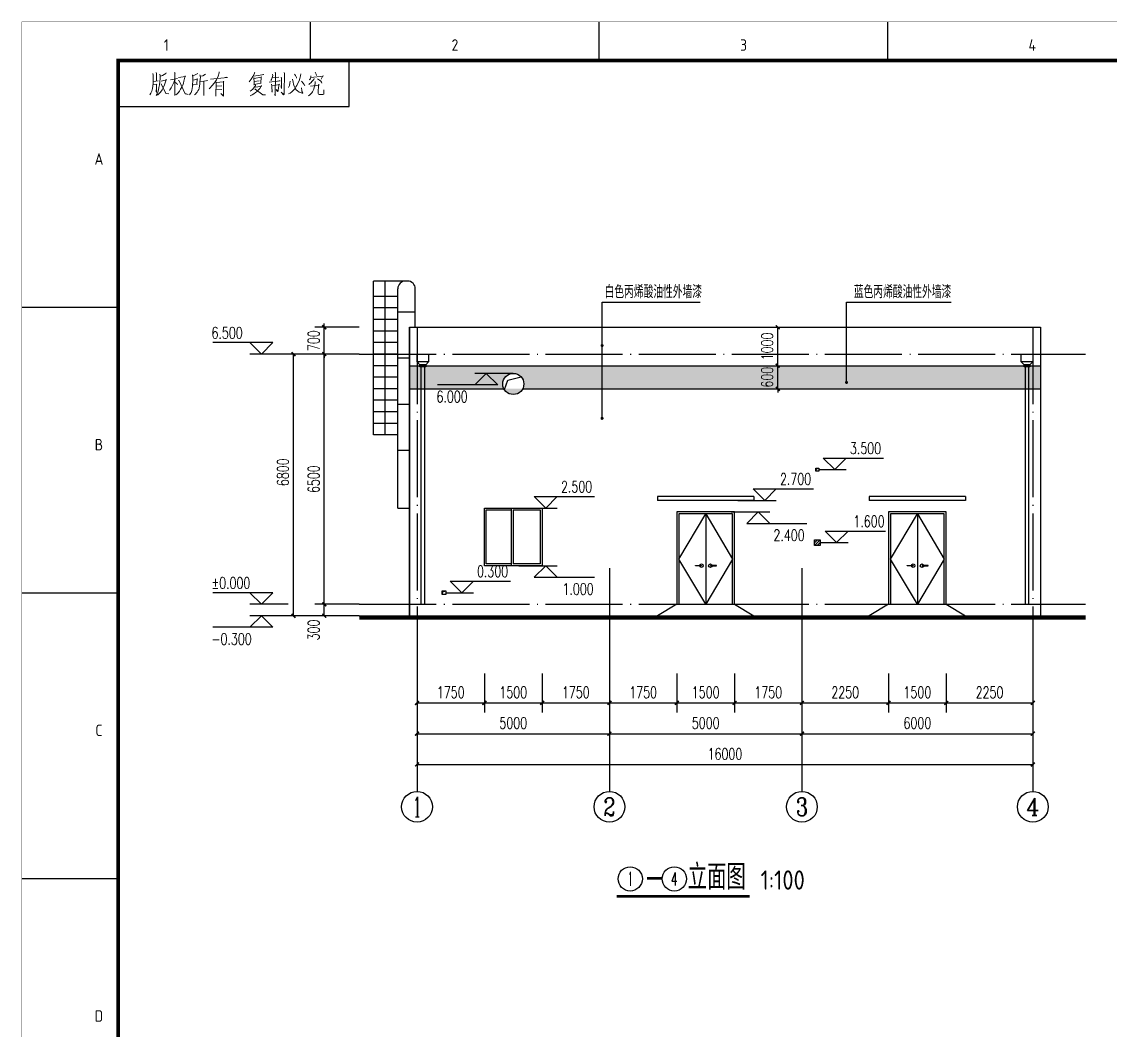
# Model space of a CAD drawing. Extents: x 36816 to 262577, y 14502 to 89811.
# Drawn here: x 157547 to 185829, y 54405 to 80617 of the extents above; entities that cross this region are included whole.
import ezdxf
from ezdxf.enums import TextEntityAlignment as Align

# ---------------------------------------------------------------- set-up
doc = ezdxf.new("R2010")
doc.units = 0
doc.header["$LTSCALE"] = 1000
doc.header["$MEASUREMENT"] = 0
doc.linetypes.add('DOTE', pattern=[2.42, 2, -0.2, 0.02, -0.2])
doc.layers.get('0').update_dxf_attribs({"color": 8})
doc.layers.get('Defpoints').update_dxf_attribs({"color": 8})
for name, color, linetype in [('3T_WOOD', 8, 'Continuous'), ('AXIS', 8, 'Continuous'), ('AXIS_TEXT', 8, 'Continuous'), ('DIM_ELEV', 8, 'Continuous'), ('DIM_LEAD', 8, 'Continuous'), ('DIM_SYMB', 8, 'Continuous'), ('DOTE', 8, 'DOTE'), ('PUB_DIM', 8, 'Continuous'), ('PUB_TEXT', 8, 'Continuous'), ('STAIR', 8, 'Continuous'), ('WALL', 8, 'Continuous'), ('WINDOW', 8, 'Continuous'), ('WINDOW_TEXT', 8, 'Continuous')]:
    doc.layers.add(name, color=color, linetype=linetype)
doc.styles.add('_HZTXT', font='standard.shx', dxfattribs={"width": 0.8, "bigfont": 'haiwenhz.shx'})
doc.styles.add('_TCH_AXIS', font='COMPLEX.shx', dxfattribs={"bigfont": 'gbcbig.shx'})
doc.styles.add('_TCH_DIM', font='simplex.shx', dxfattribs={"bigfont": 'gbcbig.shx'})
doc.styles.add('_TCH_DIM_T3', font='simplex.shx', dxfattribs={"width": 0.705882, "bigfont": 'gbcbig.shx'})
doc.styles.get("Standard").update_dxf_attribs({"font": 'gbenor.shx', "bigfont": 'gbcbig.shx'})
doc.styles.add('TK', font='GEDITXT.SHX', dxfattribs={"width": 0.85, "height": 3.5, "bigfont": 'DXT.SHX'})
doc.dimstyles.new('_TCH_ARCH&&100', dxfattribs={"dimtxt": 297.5, "dimasz": 100, "dimexe": 250, "dimexo": 300, "dimgap": 126.25, "dimtad": 1, "dimdec": 0, "dimzin": 0, "dimdsep": 46, "dimtxsty": '_TCH_DIM_T3', "dimblk": 'ARCHTICK', "dimcen": 0.09, "dimclrt": 7, "dimazin": 2, "dimtfac": 1, "dimtdec": 0, "dimtix": 1, "dimtmove": 2, "dimatfit": 3, "dimldrblk": 'ARCHTICK', "dimfxl": 0, "dimtolj": 1, "dimtzin": 0, "dimarcsym": 0})

# ---------------------------------------------------------------- blocks, each defined once
blk = doc.blocks.new('_RAINH')
for p, q in [((-150, 0), (-150, -200)), ((150, 0), (-150, 0)), ((150, -200), (150, 0)), ((-150, -200), (150, -200)), ((-150, -200), (-75, -280)), ((-75, -280), (75, -280)), ((-75, -280), (-75, -330)), ((75, -280), (150, -200)), ((75, -330), (75, -280)), ((-75, -330), (75, -330))]:
    blk.add_line(p, q)
blk = doc.blocks.new('GEDI_WK_A11')
at = {"color": 3}
for p, q in [((75, 584), (75, 594)), ((150, 584), (150, 594)), ((225, 584), (225, 594)), ((85, 572), (85, 584)), ((25, 572), (85, 572)), ((25, 519.75), (0, 519.75)), ((25, 445.5), (0, 445.5)), ((25, 371.25), (0, 371.25))]:
    blk.add_line(p, q, dxfattribs=at)
for points, const_width in [([(0, 0), (1050, 0), (1050, 594), (0, 594)], 0.1), ([(25, 10), (1040, 10), (1040, 584), (25, 584)], 1)]:
    blk.add_lwpolyline(points, close=True, dxfattribs=dict(at, const_width=const_width))
for s, p in [('1', (37.5, 588)), ('2', (112.5, 588)), ('3', (187.5, 588)), ('4', (262.5, 588))]:
    blk.add_text(s, height=3, dxfattribs=at).set_placement(p, align=Align.MIDDLE)
for s, p in [('A', (20, 556.88)), ('B', (20, 482.62)), ('C', (20, 408.38)), ('D', (20, 334.12))]:
    blk.add_text(s, height=3, dxfattribs=at).set_placement(p, align=Align.CENTER)
blk = doc.blocks.new('GEDI_Copyright_2012')
at = {"color": 7, "lineweight": 0}
for points in [[(8.99, -3.43), (9.11, -3.83), (9.11, -5.03), (9.11, -5.93), (9.03, -6.73), (8.9, -7.33), (8.73, -8.03), (8.48, -8.53), (8.22, -8.93)], [(9.16, -5.48), (10.39, -5.28)], [(10.81, -3.53), (10.9, -4.03), (10.9, -4.68), (10.81, -5.53), (10.73, -6.33), (10.6, -7.03), (10.47, -7.68), (10.3, -8.23), (10.09, -8.72), (9.84, -9.08)], [(9.88, -3.13), (9.96, -3.43), (9.96, -5.33)], [(11.2, -5.43), (12.56, -5.08), (12.47, -4.93), (12.26, -5.58), (12, -6.38), (11.75, -6.98), (11.45, -7.63), (11.03, -8.23), (10.6, -8.68), (10.26, -9.03)], [(12.43, -3.23), (12.34, -3.38), (11.53, -3.88), (10.98, -4.13)], [(14.72, -4.88), (14.42, -5.73), (14.08, -6.43), (13.74, -7.13), (13.45, -7.63), (13.36, -7.78)], [(13.62, -5.08), (15.4, -4.68)], [(14.64, -3.13), (14.81, -3.38), (14.76, -3.33), (14.72, -9.13), (14.68, -8.72), (14.72, -8.13)], [(14.72, -5.63), (15.27, -6.03), (15.4, -6.33)], [(15.7, -4.48), (17.52, -4.18), (17.44, -4.03), (17.27, -4.68), (17.1, -5.43), (16.93, -5.93), (16.76, -6.43), (16.55, -6.93), (16.21, -7.48), (15.91, -7.98), (15.61, -8.43), (15.32, -8.72), (15.02, -8.98)], [(15.61, -5.23), (15.87, -5.28), (17.44, -8.72), (18.2, -8.83), (17.44, -8.63), (17.14, -8.08)], [(20.67, -3.38), (20.5, -3.48), (19.35, -4.13), (19.27, -3.73), (19.4, -4.13), (19.4, -5.43), (19.35, -6.23), (19.31, -6.78), (19.22, -7.33), (19.1, -7.83), (18.93, -8.33), (18.72, -8.68), (18.54, -8.98)], [(19.48, -6.38), (19.56, -6.33), (20.54, -6.18), (20.41, -6.23), (20.54, -4.68), (20.63, -4.88), (19.44, -5.13)], [(22.67, -3.58), (21.99, -3.98), (21.35, -4.13), (21.26, -3.73), (21.35, -4.33), (21.31, -4.93), (21.26, -5.58), (21.22, -6.13), (21.13, -6.63), (21.05, -7.18), (20.92, -7.58), (20.71, -7.88), (20.5, -8.23), (20.28, -8.53), (20.07, -8.78), (19.86, -8.98)], [(21.31, -5.53), (23.22, -5.23), (23.09, -5.18), (22.88, -5.28)], [(22.28, -5.43), (22.28, -9.13), (22.24, -8.88), (22.28, -8.48)], [(26.28, -2.98), (26.28, -3.23), (26.02, -4.08), (25.76, -4.68), (25.51, -5.08), (25.04, -5.83), (24.36, -6.63), (23.9, -7.13), (23.6, -7.38)], [(23.98, -4.83), (28.4, -4.43), (28.14, -4.33)], [(25.34, -5.53), (25.43, -5.73), (25.38, -9.03), (25.38, -9.33), (25.34, -9.03), (25.38, -8.68)], [(25.43, -5.73), (27.38, -5.53), (27.38, -5.43), (27.47, -5.53), (27.38, -5.58), (27.38, -9.08), (27.34, -9.28), (26.66, -8.63), (27.34, -9.18)], [(28.14, -4.33), (27.8, -4.48)], [(35.45, -3.03), (35.49, -3.23), (34.98, -4.18), (34.52, -4.83), (34.26, -5.23), (34.05, -5.53)], [(35.11, -4.08), (36.34, -3.93), (37.87, -3.68), (37.75, -3.63), (37.49, -3.73)], [(35.24, -4.43), (35.28, -4.73), (35.32, -5.58), (35.32, -6.38), (35.28, -6.23), (37.19, -5.93), (37.07, -5.93), (37.15, -4.23), (37.28, -4.38), (35.28, -4.68)], [(36.64, -5.28), (35.36, -5.48)], [(39.27, -5.63), (42.08, -5.33), (42.03, -5.33), (41.87, -5.28), (41.65, -5.38)], [(40.12, -3.58), (40.16, -3.88), (39.83, -4.93), (39.66, -5.23)], [(40.12, -4.48), (41.74, -4.33)], [(40.8, -3.03), (40.84, -3.28), (40.8, -9.23), (40.72, -8.88), (40.8, -8.53)], [(42.33, -4.33), (42.42, -4.58), (42.42, -7.33), (42.33, -6.83), (42.37, -6.53)], [(43.1, -3.13), (43.18, -3.43), (43.14, -8.23), (43.14, -8.53), (43.1, -8.78), (43.05, -8.88), (42.97, -8.98), (42.37, -8.23), (43.05, -8.88)], [(47.43, -3.48), (47.39, -4.03), (47.17, -4.73), (47, -5.28), (46.71, -5.88), (46.45, -6.48), (46.2, -6.88), (45.86, -7.38), (45.47, -7.78), (45.09, -8.13), (44.67, -8.48), (44.24, -8.72)], [(44.67, -5.43), (44.63, -5.93), (44.5, -6.48), (44.37, -6.83), (44.24, -7.03)], [(45.26, -4.88), (45.43, -5.63), (45.56, -6.18), (45.77, -6.68), (45.99, -7.23), (46.24, -7.63), (46.58, -7.93), (47.05, -8.28), (47.51, -8.43), (47.81, -8.48), (47.94, -8.48), (47.73, -7.78), (47.64, -7.13), (47.81, -8.48)], [(45.82, -3.53), (46.07, -3.93), (46.24, -4.28), (46.32, -4.48), (46.32, -4.63)], [(47.64, -5.43), (48.07, -5.93), (48.36, -6.28), (48.49, -6.58)], [(51.21, -5.48), (51.21, -5.83), (51.08, -6.58), (50.95, -7.03), (50.83, -7.43), (50.7, -7.78), (50.53, -8.13), (50.32, -8.43), (50.06, -8.68), (49.77, -8.93), (49.43, -9.18)], [(50.91, -4.68), (50.83, -4.98), (50.44, -5.43), (50.06, -5.83), (49.81, -6.03), (49.55, -6.23)], [(50.06, -3.98), (50.02, -4.33), (49.94, -4.58), (49.85, -4.83), (49.77, -4.98), (49.68, -5.03), (50.02, -4.43), (53.29, -4.13), (53.16, -4.03), (52.78, -4.83)], [(51.21, -3.03), (51.47, -3.58), (51.55, -3.93)], [(51.76, -4.78), (52.27, -5.13), (52.65, -5.43), (52.83, -5.68), (52.91, -5.88)], [(9.11, -6.38), (10.01, -6.28), (9.92, -6.13), (9.92, -8.38), (9.88, -8.08), (9.88, -7.68)], [(11.15, -6.08), (12.34, -8.63), (13.15, -8.68), (12.38, -8.58), (12.17, -8.28)], [(26.96, -6.58), (25.47, -6.73)], [(25.47, -7.68), (26.96, -7.53)], [(35.71, -6.38), (35.71, -6.53), (34.98, -7.43), (34.56, -7.78), (34.26, -8.03)], [(35.62, -6.88), (35.75, -6.98), (37.28, -6.68), (37.23, -6.53), (36.77, -7.33), (36.47, -7.68), (36.17, -7.98), (35.71, -8.38), (35.28, -8.72), (34.81, -8.98), (34.26, -9.23)], [(35.54, -7.38), (35.62, -7.43), (37.57, -8.98), (38.3, -8.93), (37.57, -8.93), (37.32, -8.78)], [(39.87, -6.13), (39.95, -6.68), (39.95, -6.78), (40, -8.28), (39.95, -7.98), (40, -7.73)], [(40, -6.58), (41.95, -6.28), (41.82, -6.13), (41.74, -6.53), (41.69, -7.18), (41.61, -7.63), (41.57, -7.93), (41.44, -8.08), (41.06, -7.58), (41.48, -8.03)], [(49.98, -6.68), (52.19, -6.43), (52.06, -6.28), (52.02, -6.58), (51.93, -8.18), (51.97, -8.63), (52.06, -8.78), (52.19, -8.88), (52.4, -8.88), (52.61, -8.88), (53.21, -8.88), (53.42, -8.78), (53.46, -8.72), (53.42, -7.68), (53.42, -8.78)]]:
    blk.add_lwpolyline(points, dxfattribs=at)
blk = doc.blocks.new('A$C7DF8697A')
for name, p in [('GEDI_WK_A11', (0, 0)), ('GEDI_Copyright_2012', (25, 584))]:
    blk.add_blockref(name, p)
at = {"style": 'TK', "width": 0.85}
for tag, height, p in [('PROJECTNAME', 4.75, (985, 44)), ('PHASE', 4, (1027, 44)), ('DRAWINGNAME', 4.75, (995, 31))]:
    blk.add_attdef(tag, text='', height=height, dxfattribs=at).set_placement(p, align=Align.MIDDLE_CENTER)
for tag, p, height in [('APPROVE', (872, 32.75), 3.5), ('DESIGN', (917, 32.75), 3.5), ('REVIEW1', (872, 25.75), 3.5), ('DRAW', (917, 25.75), 3.5), ('REVIEW2', (872, 18.75), 3.5), ('PROPORTION', (917, 18.75), 3.5), ('DRAWINGNUMBER', (967, 18.5), 4), ('CHECK', (872, 11.75), 3.5), ('DATE', (917, 11.75), 3.5), ('VERSION', (1033, 11.75), 3.5)]:
    blk.add_attdef(tag, p, '', height=height, dxfattribs=at)
blk = doc.blocks.new('_ArchTick')
at = {"color": 0, "linetype": 'ByBlock', "const_width": 0.4}
blk.add_lwpolyline([(-0.5, -0.5), (0.5, 0.5)], dxfattribs=at)
blk = doc.blocks.new('*D50')
at = {"layer": 'Defpoints', "color": 0, "transparency": 16777216}
for p in [(176529, 72678), (177190, 72678), (176529, 71678)]:
    blk.add_point(p, dxfattribs=at)
at = {"layer": 'PUB_DIM', "color": 0, "lineweight": -2, "transparency": 16777216}
for p, q in [((176829, 72678), (177440, 72678)), ((177190, 71678), (177190, 72678)), ((176829, 71678), (177440, 71678))]:
    blk.add_line(p, q, dxfattribs=at)
at = {"layer": 'PUB_DIM', "color": 0, "lineweight": -2, "transparency": 16777216, "xscale": 100, "yscale": 100, "zscale": 100}
for p, rotation in [((177190, 72678), 90), ((177190, 71678), 270)]:
    blk.add_blockref('_ArchTick', p, dxfattribs=dict(at, rotation=rotation))
at = {"layer": 'PUB_DIM', "color": 7, "transparency": 16777216, "insert": (176915, 72178), "char_height": 297.5, "attachment_point": 5, "rotation": 90, "style": '_TCH_DIM_T3'}
blk.add_mtext('\\A1;1000', dxfattribs=at)
blk = doc.blocks.new('*D51')
at = {"layer": 'Defpoints', "color": 0, "transparency": 16777216}
for p in [(176529, 71678), (177190, 71678), (176529, 71078)]:
    blk.add_point(p, dxfattribs=at)
at = {"layer": 'PUB_DIM', "color": 0, "lineweight": -2, "transparency": 16777216}
for p, q in [((176829, 71678), (177440, 71678)), ((177190, 71678), (177190, 71778)), ((177190, 71078), (177190, 71678)), ((176829, 71078), (177440, 71078)), ((177190, 71078), (177190, 70978))]:
    blk.add_line(p, q, dxfattribs=at)
at = {"layer": 'PUB_DIM', "color": 0, "lineweight": -2, "transparency": 16777216, "xscale": 100, "yscale": 100, "zscale": 100}
for p, rotation in [((177190, 71678), 270), ((177190, 71078), 90)]:
    blk.add_blockref('_ArchTick', p, dxfattribs=dict(at, rotation=rotation))
at = {"layer": 'PUB_DIM', "color": 7, "transparency": 16777216, "insert": (176915, 71378), "char_height": 297.5, "attachment_point": 5, "rotation": 90, "style": '_TCH_DIM_T3'}
blk.add_mtext('\\A1;600', dxfattribs=at)
blk = doc.blocks.new('*D94')
at = {"layer": 'Defpoints', "color": 0, "transparency": 16777216}
for p in [(167818, 63973), (169568, 63973), (169568, 62913)]:
    blk.add_point(p, dxfattribs=at)
at = {"layer": 'PUB_DIM', "color": 0, "lineweight": -2, "transparency": 16777216}
for p, q in [((167818, 63673), (167818, 62663)), ((169568, 63673), (169568, 62663)), ((167818, 62913), (169568, 62913))]:
    blk.add_line(p, q, dxfattribs=at)
at = {"layer": 'PUB_DIM', "color": 0, "lineweight": -2, "transparency": 16777216, "xscale": 100, "yscale": 100, "zscale": 100, "rotation": 180}
blk.add_blockref('_ArchTick', (167818, 62913), dxfattribs=at)
at = {"layer": 'PUB_DIM', "color": 0, "lineweight": -2, "transparency": 16777216, "xscale": 100, "yscale": 100, "zscale": 100}
blk.add_blockref('_ArchTick', (169568, 62913), dxfattribs=at)
at = {"layer": 'PUB_DIM', "color": 7, "transparency": 16777216, "insert": (168693, 63188), "char_height": 297.5, "attachment_point": 5, "style": '_TCH_DIM_T3'}
blk.add_mtext('\\A1;1750', dxfattribs=at)
blk = doc.blocks.new('*D95')
at = {"layer": 'Defpoints', "color": 0, "transparency": 16777216}
for p in [(169568, 63973), (171068, 63973), (171068, 62913)]:
    blk.add_point(p, dxfattribs=at)
at = {"layer": 'PUB_DIM', "color": 0, "lineweight": -2, "transparency": 16777216}
for p, q in [((169568, 63673), (169568, 62663)), ((171068, 63673), (171068, 62663)), ((169568, 62913), (171068, 62913))]:
    blk.add_line(p, q, dxfattribs=at)
at = {"layer": 'PUB_DIM', "color": 0, "lineweight": -2, "transparency": 16777216, "xscale": 100, "yscale": 100, "zscale": 100, "rotation": 180}
blk.add_blockref('_ArchTick', (169568, 62913), dxfattribs=at)
at = {"layer": 'PUB_DIM', "color": 0, "lineweight": -2, "transparency": 16777216, "xscale": 100, "yscale": 100, "zscale": 100}
blk.add_blockref('_ArchTick', (171068, 62913), dxfattribs=at)
at = {"layer": 'PUB_DIM', "color": 7, "transparency": 16777216, "insert": (170318, 63188), "char_height": 297.5, "attachment_point": 5, "style": '_TCH_DIM_T3'}
blk.add_mtext('\\A1;1500', dxfattribs=at)
blk = doc.blocks.new('*D96')
at = {"layer": 'Defpoints', "color": 0, "transparency": 16777216}
for p in [(171068, 63973), (172818, 63973), (172818, 62913)]:
    blk.add_point(p, dxfattribs=at)
at = {"layer": 'PUB_DIM', "color": 0, "lineweight": -2, "transparency": 16777216}
for p, q in [((171068, 63673), (171068, 62663)), ((172818, 63673), (172818, 62663)), ((171068, 62913), (172818, 62913))]:
    blk.add_line(p, q, dxfattribs=at)
at = {"layer": 'PUB_DIM', "color": 0, "lineweight": -2, "transparency": 16777216, "xscale": 100, "yscale": 100, "zscale": 100, "rotation": 180}
blk.add_blockref('_ArchTick', (171068, 62913), dxfattribs=at)
at = {"layer": 'PUB_DIM', "color": 0, "lineweight": -2, "transparency": 16777216, "xscale": 100, "yscale": 100, "zscale": 100}
blk.add_blockref('_ArchTick', (172818, 62913), dxfattribs=at)
at = {"layer": 'PUB_DIM', "color": 7, "transparency": 16777216, "insert": (171943, 63188), "char_height": 297.5, "attachment_point": 5, "style": '_TCH_DIM_T3'}
blk.add_mtext('\\A1;1750', dxfattribs=at)
blk = doc.blocks.new('*D97')
at = {"layer": 'Defpoints', "color": 0, "transparency": 16777216}
for p in [(172818, 63973), (174568, 63973), (174568, 62913)]:
    blk.add_point(p, dxfattribs=at)
at = {"layer": 'PUB_DIM', "color": 0, "lineweight": -2, "transparency": 16777216}
for p, q in [((172818, 63673), (172818, 62663)), ((174568, 63673), (174568, 62663)), ((172818, 62913), (174568, 62913))]:
    blk.add_line(p, q, dxfattribs=at)
at = {"layer": 'PUB_DIM', "color": 0, "lineweight": -2, "transparency": 16777216, "xscale": 100, "yscale": 100, "zscale": 100, "rotation": 180}
blk.add_blockref('_ArchTick', (172818, 62913), dxfattribs=at)
at = {"layer": 'PUB_DIM', "color": 0, "lineweight": -2, "transparency": 16777216, "xscale": 100, "yscale": 100, "zscale": 100}
blk.add_blockref('_ArchTick', (174568, 62913), dxfattribs=at)
at = {"layer": 'PUB_DIM', "color": 7, "transparency": 16777216, "insert": (173693, 63188), "char_height": 297.5, "attachment_point": 5, "style": '_TCH_DIM_T3'}
blk.add_mtext('\\A1;1750', dxfattribs=at)
blk = doc.blocks.new('*D98')
at = {"layer": 'Defpoints', "color": 0, "transparency": 16777216}
for p in [(174568, 63973), (176068, 63973), (176068, 62913)]:
    blk.add_point(p, dxfattribs=at)
at = {"layer": 'PUB_DIM', "color": 0, "lineweight": -2, "transparency": 16777216}
for p, q in [((174568, 63673), (174568, 62663)), ((176068, 63673), (176068, 62663)), ((174568, 62913), (176068, 62913))]:
    blk.add_line(p, q, dxfattribs=at)
at = {"layer": 'PUB_DIM', "color": 0, "lineweight": -2, "transparency": 16777216, "xscale": 100, "yscale": 100, "zscale": 100, "rotation": 180}
blk.add_blockref('_ArchTick', (174568, 62913), dxfattribs=at)
at = {"layer": 'PUB_DIM', "color": 0, "lineweight": -2, "transparency": 16777216, "xscale": 100, "yscale": 100, "zscale": 100}
blk.add_blockref('_ArchTick', (176068, 62913), dxfattribs=at)
at = {"layer": 'PUB_DIM', "color": 7, "transparency": 16777216, "insert": (175318, 63188), "char_height": 297.5, "attachment_point": 5, "style": '_TCH_DIM_T3'}
blk.add_mtext('\\A1;1500', dxfattribs=at)
blk = doc.blocks.new('*D99')
at = {"layer": 'Defpoints', "color": 0, "transparency": 16777216}
for p in [(176068, 63973), (177818, 63973), (177818, 62913)]:
    blk.add_point(p, dxfattribs=at)
at = {"layer": 'PUB_DIM', "color": 0, "lineweight": -2, "transparency": 16777216}
for p, q in [((176068, 63673), (176068, 62663)), ((177818, 63673), (177818, 62663)), ((176068, 62913), (177818, 62913))]:
    blk.add_line(p, q, dxfattribs=at)
at = {"layer": 'PUB_DIM', "color": 0, "lineweight": -2, "transparency": 16777216, "xscale": 100, "yscale": 100, "zscale": 100, "rotation": 180}
blk.add_blockref('_ArchTick', (176068, 62913), dxfattribs=at)
at = {"layer": 'PUB_DIM', "color": 0, "lineweight": -2, "transparency": 16777216, "xscale": 100, "yscale": 100, "zscale": 100}
blk.add_blockref('_ArchTick', (177818, 62913), dxfattribs=at)
at = {"layer": 'PUB_DIM', "color": 7, "transparency": 16777216, "insert": (176943, 63188), "char_height": 297.5, "attachment_point": 5, "style": '_TCH_DIM_T3'}
blk.add_mtext('\\A1;1750', dxfattribs=at)
blk = doc.blocks.new('*D100')
at = {"layer": 'Defpoints', "color": 0, "transparency": 16777216}
for p in [(177818, 63973), (180068, 63973), (180068, 62913)]:
    blk.add_point(p, dxfattribs=at)
at = {"layer": 'PUB_DIM', "color": 0, "lineweight": -2, "transparency": 16777216}
for p, q in [((177818, 63673), (177818, 62663)), ((180068, 63673), (180068, 62663)), ((177818, 62913), (180068, 62913))]:
    blk.add_line(p, q, dxfattribs=at)
at = {"layer": 'PUB_DIM', "color": 0, "lineweight": -2, "transparency": 16777216, "xscale": 100, "yscale": 100, "zscale": 100, "rotation": 180}
blk.add_blockref('_ArchTick', (177818, 62913), dxfattribs=at)
at = {"layer": 'PUB_DIM', "color": 0, "lineweight": -2, "transparency": 16777216, "xscale": 100, "yscale": 100, "zscale": 100}
blk.add_blockref('_ArchTick', (180068, 62913), dxfattribs=at)
at = {"layer": 'PUB_DIM', "color": 7, "transparency": 16777216, "insert": (178943, 63188), "char_height": 297.5, "attachment_point": 5, "style": '_TCH_DIM_T3'}
blk.add_mtext('\\A1;2250', dxfattribs=at)
blk = doc.blocks.new('*D101')
at = {"layer": 'Defpoints', "color": 0, "transparency": 16777216}
for p in [(180068, 63973), (181568, 63973), (181568, 62913)]:
    blk.add_point(p, dxfattribs=at)
at = {"layer": 'PUB_DIM', "color": 0, "lineweight": -2, "transparency": 16777216}
for p, q in [((180068, 63673), (180068, 62663)), ((181568, 63673), (181568, 62663)), ((180068, 62913), (181568, 62913))]:
    blk.add_line(p, q, dxfattribs=at)
at = {"layer": 'PUB_DIM', "color": 0, "lineweight": -2, "transparency": 16777216, "xscale": 100, "yscale": 100, "zscale": 100, "rotation": 180}
blk.add_blockref('_ArchTick', (180068, 62913), dxfattribs=at)
at = {"layer": 'PUB_DIM', "color": 0, "lineweight": -2, "transparency": 16777216, "xscale": 100, "yscale": 100, "zscale": 100}
blk.add_blockref('_ArchTick', (181568, 62913), dxfattribs=at)
at = {"layer": 'PUB_DIM', "color": 7, "transparency": 16777216, "insert": (180818, 63188), "char_height": 297.5, "attachment_point": 5, "style": '_TCH_DIM_T3'}
blk.add_mtext('\\A1;1500', dxfattribs=at)
blk = doc.blocks.new('*D102')
at = {"layer": 'Defpoints', "color": 0, "transparency": 16777216}
for p in [(181568, 63973), (183818, 63973), (183818, 62913)]:
    blk.add_point(p, dxfattribs=at)
at = {"layer": 'PUB_DIM', "color": 0, "lineweight": -2, "transparency": 16777216}
for p, q in [((181568, 63673), (181568, 62663)), ((183818, 63673), (183818, 62663)), ((181568, 62913), (183818, 62913))]:
    blk.add_line(p, q, dxfattribs=at)
at = {"layer": 'PUB_DIM', "color": 0, "lineweight": -2, "transparency": 16777216, "xscale": 100, "yscale": 100, "zscale": 100, "rotation": 180}
blk.add_blockref('_ArchTick', (181568, 62913), dxfattribs=at)
at = {"layer": 'PUB_DIM', "color": 0, "lineweight": -2, "transparency": 16777216, "xscale": 100, "yscale": 100, "zscale": 100}
blk.add_blockref('_ArchTick', (183818, 62913), dxfattribs=at)
at = {"layer": 'PUB_DIM', "color": 7, "transparency": 16777216, "insert": (182693, 63188), "char_height": 297.5, "attachment_point": 5, "style": '_TCH_DIM_T3'}
blk.add_mtext('\\A1;2250', dxfattribs=at)
blk = doc.blocks.new('*D103')
at = {"layer": 'AXIS', "color": 0, "lineweight": -2, "transparency": 16777216}
for p, q in [((167818, 64313), (167818, 61863)), ((172818, 64313), (172818, 61863)), ((167818, 62113), (172818, 62113))]:
    blk.add_line(p, q, dxfattribs=at)
at = {"layer": 'Defpoints', "color": 0, "transparency": 16777216}
for p in [(167818, 64613), (172818, 64613), (172818, 62113)]:
    blk.add_point(p, dxfattribs=at)
at = {"layer": 'AXIS', "color": 0, "lineweight": -2, "transparency": 16777216, "xscale": 100, "yscale": 100, "zscale": 100, "rotation": 180}
blk.add_blockref('_ArchTick', (167818, 62113), dxfattribs=at)
at = {"layer": 'AXIS', "color": 0, "lineweight": -2, "transparency": 16777216, "xscale": 100, "yscale": 100, "zscale": 100}
blk.add_blockref('_ArchTick', (172818, 62113), dxfattribs=at)
at = {"layer": 'AXIS', "color": 7, "transparency": 16777216, "insert": (170318, 62388), "char_height": 297.5, "attachment_point": 5, "style": '_TCH_DIM_T3'}
blk.add_mtext('\\A1;5000', dxfattribs=at)
blk = doc.blocks.new('*D104')
at = {"layer": 'AXIS', "color": 0, "lineweight": -2, "transparency": 16777216}
for p, q in [((172818, 64313), (172818, 61863)), ((177818, 64313), (177818, 61863)), ((172818, 62113), (177818, 62113))]:
    blk.add_line(p, q, dxfattribs=at)
at = {"layer": 'Defpoints', "color": 0, "transparency": 16777216}
for p in [(172818, 64613), (177818, 64613), (177818, 62113)]:
    blk.add_point(p, dxfattribs=at)
at = {"layer": 'AXIS', "color": 0, "lineweight": -2, "transparency": 16777216, "xscale": 100, "yscale": 100, "zscale": 100, "rotation": 180}
blk.add_blockref('_ArchTick', (172818, 62113), dxfattribs=at)
at = {"layer": 'AXIS', "color": 0, "lineweight": -2, "transparency": 16777216, "xscale": 100, "yscale": 100, "zscale": 100}
blk.add_blockref('_ArchTick', (177818, 62113), dxfattribs=at)
at = {"layer": 'AXIS', "color": 7, "transparency": 16777216, "insert": (175318, 62388), "char_height": 297.5, "attachment_point": 5, "style": '_TCH_DIM_T3'}
blk.add_mtext('\\A1;5000', dxfattribs=at)
blk = doc.blocks.new('*D105')
at = {"layer": 'AXIS', "color": 0, "lineweight": -2, "transparency": 16777216}
for p, q in [((177818, 64313), (177818, 61863)), ((183818, 64313), (183818, 61863)), ((177818, 62113), (183818, 62113))]:
    blk.add_line(p, q, dxfattribs=at)
at = {"layer": 'Defpoints', "color": 0, "transparency": 16777216}
for p in [(177818, 64613), (183818, 64613), (183818, 62113)]:
    blk.add_point(p, dxfattribs=at)
at = {"layer": 'AXIS', "color": 0, "lineweight": -2, "transparency": 16777216, "xscale": 100, "yscale": 100, "zscale": 100, "rotation": 180}
blk.add_blockref('_ArchTick', (177818, 62113), dxfattribs=at)
at = {"layer": 'AXIS', "color": 0, "lineweight": -2, "transparency": 16777216, "xscale": 100, "yscale": 100, "zscale": 100}
blk.add_blockref('_ArchTick', (183818, 62113), dxfattribs=at)
at = {"layer": 'AXIS', "color": 7, "transparency": 16777216, "insert": (180818, 62388), "char_height": 297.5, "attachment_point": 5, "style": '_TCH_DIM_T3'}
blk.add_mtext('\\A1;6000', dxfattribs=at)
blk = doc.blocks.new('*D106')
at = {"layer": 'AXIS', "color": 0, "lineweight": -2, "transparency": 16777216}
for p, q in [((167818, 64313), (167818, 61063)), ((183818, 64313), (183818, 61063)), ((167818, 61313), (183818, 61313))]:
    blk.add_line(p, q, dxfattribs=at)
at = {"layer": 'Defpoints', "color": 0, "transparency": 16777216}
for p in [(167818, 64613), (183818, 64613), (183818, 61313)]:
    blk.add_point(p, dxfattribs=at)
at = {"layer": 'AXIS', "color": 0, "lineweight": -2, "transparency": 16777216, "xscale": 100, "yscale": 100, "zscale": 100, "rotation": 180}
blk.add_blockref('_ArchTick', (167818, 61313), dxfattribs=at)
at = {"layer": 'AXIS', "color": 0, "lineweight": -2, "transparency": 16777216, "xscale": 100, "yscale": 100, "zscale": 100}
blk.add_blockref('_ArchTick', (183818, 61313), dxfattribs=at)
at = {"layer": 'AXIS', "color": 7, "transparency": 16777216, "insert": (175818, 61588), "char_height": 297.5, "attachment_point": 5, "style": '_TCH_DIM_T3'}
blk.add_mtext('\\A1;16000', dxfattribs=at)
blk = doc.blocks.new('*D107')
at = {"layer": 'Defpoints', "color": 0, "transparency": 16777216}
for p in [(164608, 71978), (166318, 71978), (166318, 65178)]:
    blk.add_point(p, dxfattribs=at)
at = {"layer": 'PUB_DIM', "color": 0, "lineweight": -2, "transparency": 16777216}
for p, q in [((166018, 71978), (164358, 71978)), ((164608, 65178), (164608, 71978)), ((166018, 65178), (164358, 65178))]:
    blk.add_line(p, q, dxfattribs=at)
at = {"layer": 'PUB_DIM', "color": 0, "lineweight": -2, "transparency": 16777216, "xscale": 100, "yscale": 100, "zscale": 100}
for p, rotation in [((164608, 71978), 90), ((164608, 65178), 270)]:
    blk.add_blockref('_ArchTick', p, dxfattribs=dict(at, rotation=rotation))
at = {"layer": 'PUB_DIM', "color": 7, "transparency": 16777216, "insert": (164333, 68908), "char_height": 297.5, "attachment_point": 5, "rotation": 90, "style": '_TCH_DIM_T3'}
blk.add_mtext('\\A1;6800', dxfattribs=at)
blk = doc.blocks.new('*D108')
at = {"layer": 'Defpoints', "color": 0, "transparency": 16777216}
for p in [(165408, 72678), (166618, 72678), (166618, 71978)]:
    blk.add_point(p, dxfattribs=at)
at = {"layer": 'PUB_DIM', "color": 0, "lineweight": -2, "transparency": 16777216}
for p, q in [((165408, 72678), (165408, 72778)), ((166318, 72678), (165158, 72678)), ((165408, 71978), (165408, 72678)), ((166318, 71978), (165158, 71978)), ((165408, 71978), (165408, 71878))]:
    blk.add_line(p, q, dxfattribs=at)
at = {"layer": 'PUB_DIM', "color": 0, "lineweight": -2, "transparency": 16777216, "xscale": 100, "yscale": 100, "zscale": 100}
for p, rotation in [((165408, 72678), 270), ((165408, 71978), 90)]:
    blk.add_blockref('_ArchTick', p, dxfattribs=dict(at, rotation=rotation))
at = {"layer": 'PUB_DIM', "color": 7, "transparency": 16777216, "insert": (165133, 72328), "char_height": 297.5, "attachment_point": 5, "rotation": 90, "style": '_TCH_DIM_T3'}
blk.add_mtext('\\A1;700', dxfattribs=at)
blk = doc.blocks.new('*D109')
at = {"layer": 'Defpoints', "color": 0, "transparency": 16777216}
for p in [(165408, 71978), (166618, 71978), (166618, 65478)]:
    blk.add_point(p, dxfattribs=at)
at = {"layer": 'PUB_DIM', "color": 0, "lineweight": -2, "transparency": 16777216}
for p, q in [((166318, 71978), (165158, 71978)), ((165408, 65478), (165408, 71978)), ((166318, 65478), (165158, 65478))]:
    blk.add_line(p, q, dxfattribs=at)
at = {"layer": 'PUB_DIM', "color": 0, "lineweight": -2, "transparency": 16777216, "xscale": 100, "yscale": 100, "zscale": 100}
for p, rotation in [((165408, 71978), 90), ((165408, 65478), 270)]:
    blk.add_blockref('_ArchTick', p, dxfattribs=dict(at, rotation=rotation))
at = {"layer": 'PUB_DIM', "color": 7, "transparency": 16777216, "insert": (165133, 68728), "char_height": 297.5, "attachment_point": 5, "rotation": 90, "style": '_TCH_DIM_T3'}
blk.add_mtext('\\A1;6500', dxfattribs=at)
blk = doc.blocks.new('*D110')
at = {"layer": 'Defpoints', "color": 0, "transparency": 16777216}
for p in [(165408, 65478), (166618, 65478), (166618, 65178)]:
    blk.add_point(p, dxfattribs=at)
at = {"layer": 'PUB_DIM', "color": 0, "lineweight": -2, "transparency": 16777216}
for p, q in [((166318, 65478), (165158, 65478)), ((165408, 65178), (165408, 65478)), ((166318, 65178), (165158, 65178))]:
    blk.add_line(p, q, dxfattribs=at)
at = {"layer": 'PUB_DIM', "color": 0, "lineweight": -2, "transparency": 16777216, "xscale": 100, "yscale": 100, "zscale": 100}
for p, rotation in [((165408, 65478), 90), ((165408, 65178), 270)]:
    blk.add_blockref('_ArchTick', p, dxfattribs=dict(at, rotation=rotation))
at = {"layer": 'PUB_DIM', "color": 7, "transparency": 16777216, "insert": (165133, 64808), "char_height": 297.5, "attachment_point": 5, "rotation": 90, "style": '_TCH_DIM_T3'}
blk.add_mtext('\\A1;300', dxfattribs=at)

msp = doc.modelspace()

# ---------------------------------------------------------------- hatches: boundary and pattern name
h = msp.add_hatch()
h.set_pattern_fill('DOTS', color=4, scale=50, style=0)
h.set_pattern_definition([(0, (167617.69, 70978.13), (39.6875, 79.375), [0, -79.375])])
h.paths.add_polyline_path([(167617.7, 71078.1), (167817.7, 71078.1), (167817.7, 71678.1), (167617.7, 71678.1)])
h.paths.add_polyline_path([(167817.7, 71078.1), (167917.7, 71078.1), (167917.7, 71648.1), (167892.7, 71648.1), (167892.7, 71678.1), (167817.7, 71678.1)])
h.paths.add_polyline_path([(168017.7, 71648.1), (167917.7, 71648.1), (167917.7, 71078.1), (168017.7, 71078.1)])
h.paths.add_polyline_path([(172625.7, 71078.1), (172625.7, 71678.1), (168042.7, 71678.1), (168042.7, 71648.1), (168017.7, 71648.1), (168017.7, 71078.1)])
h.paths.add_polyline_path([(183617.7, 71078.1), (183617.7, 71648.1), (183592.7, 71648.1), (183592.7, 71678.1), (172625.7, 71678.1), (172625.7, 71078.1)])
h.paths.add_polyline_path([(183717.7, 71648.1), (183617.7, 71648.1), (183617.7, 71078.1), (183717.7, 71078.1)])
h.paths.add_polyline_path([(183817.7, 71678.1), (183742.7, 71678.1), (183742.7, 71648.1), (183717.7, 71648.1), (183717.7, 71078.1), (183817.7, 71078.1)])
h.paths.add_polyline_path([(183817.7, 71078.1), (184017.7, 71078.1), (184017.7, 71678.1), (183817.7, 71678.1)])
h.paths.add_polyline_path([(170042.7, 71203.1, 1), (170592.7, 71203.1, 1)])
h = msp.add_hatch()
h.set_pattern_fill('ANSI31', color=2, scale=30, style=0)
h.set_pattern_definition([(45, (178142.687, 67003.128), (-33.676, 33.676), [])])
h.paths.add_polyline_path([(178292.7, 67003.1), (178292.7, 67153.1), (178142.7, 67153.1), (178142.7, 67003.1)])

# ---------------------------------------------------------------- linework, layer by layer
at = {"color": 252}
for p, q in [((166687.7, 69878.1), (166687.7, 73878.1)), ((167545.1, 73878.1), (166687.7, 73878.1)), ((166987.7, 69878.1), (166987.7, 73878.1)), ((167572.6, 73878.1), (167517.7, 73878.1)), ((167317.7, 67978.1), (167317.7, 73678.1)), ((167772.6, 72678.1), (167772.6, 73678.1)), ((167317.7, 73478.1), (166687.7, 73478.1)), ((167317.7, 73178.1), (166687.7, 73178.1)), ((167317.7, 73078.1), (167772.6, 73078.1)), ((167317.7, 72878.1), (166687.7, 72878.1)), ((167317.7, 72578.1), (166687.7, 72578.1)), ((167317.7, 72278.1), (166687.7, 72278.1)), ((167317.7, 71978.1), (166687.7, 71978.1)), ((167317.7, 71878.1), (167617.7, 71878.1)), ((167317.7, 71678.1), (166687.7, 71678.1)), ((167317.7, 71378.1), (166687.7, 71378.1)), ((167317.7, 71078.1), (166687.7, 71078.1)), ((167317.7, 70778.1), (166687.7, 70778.1)), ((167317.7, 70478.1), (166687.7, 70478.1)), ((167317.7, 70678.1), (167617.7, 70678.1)), ((167317.7, 70178.1), (166687.7, 70178.1)), ((167317.7, 69878.1), (166687.7, 69878.1)), ((167317.7, 69478.1), (167617.7, 69478.1)), ((167317.7, 67978.1), (167617.7, 67978.1))]:
    msp.add_line(p, q, dxfattribs=at)
at = {"color": 4}
for p, q in [((167617.7, 71678.1), (184017.7, 71678.1)), ((167617.7, 71078.1), (170072.7, 71078.1)), ((170562.6, 71078.1), (184017.7, 71078.1))]:
    msp.add_line(p, q, dxfattribs=at)
at = {"color": 6}
for points in [[(170085.9, 71055.1), (170176.6, 71303), (170519, 71390.5)], [(178177.7, 69018.1), (178257.7, 69018.1), (178257.7, 68938.1), (178177.7, 68938.1), (178177.7, 69018.1)], [(178177.7, 68938.1), (178197.5, 68999.9), (178257.7, 69018.1)], [(168467.7, 65728.1), (168490.1, 65801.1), (168567.7, 65828.1)]]:
    msp.add_lwpolyline(points, dxfattribs=at)
at = {"color": 2}
msp.add_lwpolyline([(178142.7, 67153.1), (178292.7, 67153.1), (178292.7, 67003.1), (178142.7, 67003.1), (178142.7, 67153.1)], dxfattribs=at)
at = {"color": 6}
msp.add_lwpolyline([(168467.7, 65828.1), (168567.7, 65828.1), (168567.7, 65728.1), (168467.7, 65728.1)], close=True, dxfattribs=at)
at = {"const_width": 100}
msp.add_lwpolyline([(166317.7, 65128.1), (181317.7, 65128.1), (185190.6, 65128.1)], dxfattribs=at)
at = {"color": 6}
msp.add_circle((170317.7, 71203.1), 275, dxfattribs=at)
at = {"color": 252}
for centre, start, end in [((167517.7, 73678.1), 90, 180), ((167572.6, 73678.1), 0, 90)]:
    msp.add_arc(centre, 200, start, end, dxfattribs=at)
at = {"layer": '3T_WOOD'}
for p, q in [((167917.7, 71648.1), (167917.7, 65478.1)), ((168017.7, 65478.1), (168017.7, 71648.1)), ((183617.7, 71648.1), (183617.7, 65478.1)), ((183717.7, 65478.1), (183717.7, 71648.1))]:
    msp.add_line(p, q, dxfattribs=at)
at = {"layer": 'AXIS'}
for p, q in [((167817.7, 64613), (167817.7, 60613)), ((172817.7, 64613), (172817.7, 60613)), ((177817.7, 64613), (177817.7, 60613)), ((183817.7, 64613), (183817.7, 60613))]:
    msp.add_line(p, q, dxfattribs=at)
for centre in [(167817.7, 60213), (172817.7, 60213), (177817.7, 60213), (183817.7, 60213)]:
    msp.add_circle(centre, 400, dxfattribs=at)
at = {"layer": 'DIM_ELEV'}
for p, q in [((164073.1, 72278.1), (162508.1, 72278.1)), ((163773.1, 71978.1), (163473.1, 72278.1)), ((163773.1, 71978.1), (164073.1, 72278.1)), ((164473.1, 71978.1), (163473.1, 71978.1)), ((169617.7, 71478.1), (169317.7, 71178.1)), ((170317.7, 71478.1), (169317.7, 71478.1)), ((169617.7, 71478.1), (169917.7, 71178.1)), ((169917.7, 71178.1), (168352.7, 71178.1)), ((178670.5, 68978.1), (178370.5, 69278.1)), ((178370.5, 69278.1), (179935.5, 69278.1)), ((178670.5, 68978.1), (178970.5, 69278.1)), ((178257.7, 68978.1), (178970.5, 68978.1)), ((176852.9, 68178.1), (176552.9, 68478.1)), ((176552.9, 68478.1), (178117.9, 68478.1)), ((176852.9, 68178.1), (177152.9, 68478.1)), ((171162.9, 67978.1), (170862.9, 68278.1)), ((170862.9, 68278.1), (172427.9, 68278.1)), ((171162.9, 67978.1), (171462.9, 68278.1)), ((176152.9, 68178.1), (177152.9, 68178.1)), ((170462.9, 67978.1), (171462.9, 67978.1)), ((175983.9, 67878.1), (176983.9, 67878.1)), ((176683.9, 67878.1), (176383.9, 67578.1)), ((176683.9, 67878.1), (176983.9, 67578.1)), ((176383.9, 67578.1), (177948.9, 67578.1)), ((178720.5, 67078.1), (178420.5, 67378.1)), ((178420.5, 67378.1), (179985.5, 67378.1)), ((178720.5, 67078.1), (179020.5, 67378.1)), ((178292.7, 67078.1), (179020.5, 67078.1)), ((170462.9, 66478.1), (171462.9, 66478.1)), ((171162.9, 66478.1), (170862.9, 66178.1)), ((171162.9, 66478.1), (171462.9, 66178.1)), ((168980.5, 65778.1), (168680.5, 66078.1)), ((168680.5, 66078.1), (170245.5, 66078.1)), ((168980.5, 65778.1), (169280.5, 66078.1)), ((170862.9, 66178.1), (172427.9, 66178.1)), ((164073.1, 65778.1), (162508.1, 65778.1)), ((163773.1, 65478.1), (163473.1, 65778.1)), ((163773.1, 65478.1), (164073.1, 65778.1)), ((168567.7, 65778.1), (169280.5, 65778.1)), ((164473.1, 65478.1), (163473.1, 65478.1)), ((163773.1, 65178.1), (163473.1, 64878.1)), ((164473.1, 65178.1), (163473.1, 65178.1)), ((163773.1, 65178.1), (164073.1, 64878.1)), ((164073.1, 64878.1), (162508.1, 64878.1))]:
    msp.add_line(p, q, dxfattribs=at)
at = {"layer": 'DIM_LEAD'}
for p, q in [((172625.7, 70309.7), (172625.7, 73326.5)), ((172625.7, 72202), (172625.7, 73326.5)), ((172625.7, 73326.5), (175171.4, 73326.5)), ((178977.2, 71243.7), (178977.2, 73325.7)), ((178977.2, 73325.7), (181693.8, 73325.7))]:
    msp.add_line(p, q, dxfattribs=at)
at = {"layer": 'DIM_LEAD', "const_width": 40}
for points in [[(172625.7, 72182, 1), (172625.7, 72222, 1)], [(178977.2, 71223.7, 1), (178977.2, 71263.7, 1)], [(172625.7, 70289.7, 1), (172625.7, 70329.7, 1)]]:
    msp.add_lwpolyline(points, format="xyb", close=True, dxfattribs=at)
at = {"layer": 'DIM_SYMB', "const_width": 70}
msp.add_lwpolyline([(173006.6, 57883.9), (176464.5, 57883.9)], dxfattribs=at)
at = {"layer": 'DOTE'}
for p, q in [((167817.7, 72678.1), (167817.7, 64613)), ((183817.7, 72678.1), (183817.7, 64613)), ((166317.7, 71978.1), (185190.6, 71978.1)), ((172817.7, 66415.7), (172817.7, 64613)), ((177817.7, 66415.7), (177817.7, 64613)), ((166317.7, 65478.1), (185190.6, 65478.1))]:
    msp.add_line(p, q, dxfattribs=at)
at = {"layer": 'PUB_TEXT'}
for centre in [(173356.6, 58338.9), (174501.7, 58338.9)]:
    msp.add_circle(centre, 315, dxfattribs=at)
at = {"layer": 'STAIR'}
for p, q in [((174567.7, 65478.1), (174067.7, 65178.1)), ((174567.7, 65478.1), (176067.7, 65478.1)), ((176067.7, 65478.1), (176567.7, 65178.1)), ((180067.7, 65478.1), (179567.7, 65178.1)), ((180067.7, 65478.1), (181567.7, 65478.1)), ((181567.7, 65478.1), (182067.7, 65178.1))]:
    msp.add_line(p, q, dxfattribs=at)
at = {"layer": 'WALL'}
for p, q in [((167617.7, 72678.1), (167617.7, 65103.1)), ((167617.7, 72678.1), (184017.7, 72678.1)), ((184017.7, 72678.1), (184017.7, 65103.1))]:
    msp.add_line(p, q, dxfattribs=at)
for points in [[(167617.7, 65178.1), (167617.7, 72678.1), (184017.7, 72678.1), (184017.7, 65178.1)], [(166317.7, 65178.1), (181317.7, 65178.1), (185190.6, 65178.1)]]:
    msp.add_lwpolyline(points, dxfattribs=at)
at = {"layer": 'WINDOW'}
for p, q in [((170267.7, 67978.1), (170267.7, 66478.1)), ((170317.7, 67928.1), (170317.7, 66528.1)), ((174617.7, 66653.1), (175317.7, 67828.1)), ((176017.7, 67828.1), (174617.7, 67828.1)), ((174617.7, 67828.1), (174617.7, 65478.1)), ((175317.7, 67828.1), (175317.7, 65478.1)), ((175317.7, 67828.1), (176017.7, 66653.1)), ((176017.7, 65478.1), (176017.7, 67828.1)), ((180117.7, 66653.1), (180817.7, 67828.1)), ((181517.7, 67828.1), (180117.7, 67828.1)), ((180117.7, 67828.1), (180117.7, 65478.1)), ((180817.7, 67828.1), (180817.7, 65478.1)), ((180817.7, 67828.1), (181517.7, 66653.1)), ((181517.7, 65478.1), (181517.7, 67828.1)), ((175317.7, 65478.1), (174617.7, 66653.1)), ((176017.7, 66653.1), (175317.7, 65478.1)), ((180817.7, 65478.1), (180117.7, 66653.1)), ((181517.7, 66653.1), (180817.7, 65478.1))]:
    msp.add_line(p, q, dxfattribs=at)
at = {"layer": 'WINDOW', "color": 3, "linetype": 'Continuous'}
for p, q in [((176067.7, 67878.1), (174567.7, 67878.1)), ((174567.7, 67878.1), (174567.7, 65478.1)), ((176067.7, 65478.1), (176067.7, 67878.1)), ((181567.7, 67878.1), (180067.7, 67878.1)), ((180067.7, 67878.1), (180067.7, 65478.1)), ((181567.7, 65478.1), (181567.7, 67878.1))]:
    msp.add_line(p, q, dxfattribs=at)
at = {"layer": 'WINDOW', "color": 7, "linetype": 'Continuous'}
for p, q in [((175051.6, 66472.6), (175051.6, 66484.3)), ((175051.6, 66484.3), (175208, 66484.3)), ((175208, 66472.6), (175051.6, 66472.6)), ((175208, 66484.3), (175208, 66472.6)), ((175595.1, 66484.3), (175438.7, 66484.3)), ((175438.7, 66484.3), (175438.7, 66472.6)), ((175438.7, 66472.6), (175595.1, 66472.6)), ((175595.1, 66472.6), (175595.1, 66484.3)), ((180551.6, 66472.6), (180551.6, 66484.3)), ((180551.6, 66484.3), (180708, 66484.3)), ((180708, 66472.6), (180551.6, 66472.6)), ((180708, 66484.3), (180708, 66472.6)), ((181095.1, 66484.3), (180938.7, 66484.3)), ((180938.7, 66484.3), (180938.7, 66472.6)), ((180938.7, 66472.6), (181095.1, 66472.6)), ((181095.1, 66472.6), (181095.1, 66484.3))]:
    msp.add_line(p, q, dxfattribs=at)
at = {"layer": 'WINDOW'}
msp.add_lwpolyline([(171067.7, 66478.1), (169567.7, 66478.1), (169567.7, 67978.1), (171067.7, 67978.1)], close=True, dxfattribs=at)
for points in [[(170267.7, 66528.1), (169617.7, 66528.1), (169617.7, 67928.1), (170267.7, 67928.1)], [(170317.7, 67928.1), (171017.7, 67928.1), (171017.7, 66528.1), (170317.7, 66528.1)]]:
    msp.add_lwpolyline(points, dxfattribs=at)
at = {"layer": 'WINDOW', "color": 7, "linetype": 'Continuous'}
for centre in [(175208, 66478.4), (175438.7, 66478.4), (180708, 66478.4), (180938.7, 66478.4)]:
    msp.add_circle(centre, 46.4, dxfattribs=at)
at = {"layer": 'WINDOW_TEXT', "color": 2}
for p, q in [((176567.7, 68278.1), (174067.7, 68278.1)), ((174067.7, 68278.1), (174067.7, 68178.1)), ((176567.7, 68178.1), (174067.7, 68178.1)), ((176567.7, 68278.1), (176567.7, 68178.1)), ((182067.7, 68278.1), (179567.7, 68278.1)), ((179567.7, 68278.1), (179567.7, 68178.1)), ((182067.7, 68178.1), (179567.7, 68178.1)), ((182067.7, 68278.1), (182067.7, 68178.1))]:
    msp.add_line(p, q, dxfattribs=at)

# ---------------------------------------------------------------- block references
at = {"xscale": 100, "yscale": 100, "zscale": 100}
msp.add_blockref('A$C7DF8697A', (157552.4, 21212.3), dxfattribs=at)
at = {"layer": '3T_WOOD', "xscale": -1}
for p in [(167967.7, 71978.1), (183667.7, 71978.1)]:
    msp.add_blockref('_RAINH', p, dxfattribs=at)

# ---------------------------------------------------------------- texts
at = {"layer": 'AXIS_TEXT', "style": '_TCH_AXIS'}
for s, height, p, p2 in [('1', 514.7, (167707.4, 59955.7), (167928, 59955.7)), ('2', 465.9, (172662.4, 59980.1), (172973, 59980.1)), ('3', 465.9, (177662.4, 59980.1), (177973, 59980.1)), ('4', 445.4, (183648, 59990.3), (183987.4, 59990.3))]:
    msp.add_text(s, height=height, dxfattribs=at).set_placement(p, p2, align=Align.FIT)
at = {"layer": 'PUB_TEXT', "style": '_TCH_DIM'}
for s, p in [('白色丙烯酸油性外墙漆', (172690.8, 73431.5)), ('蓝色丙烯酸油性外墙漆', (179168.5, 73430.7))]:
    msp.add_text(s, height=337.59, dxfattribs=at).set_placement(p)
at = {"layer": 'PUB_TEXT'}
for s, height, style, width, p in [('6.500', 297.5, '_TCH_DIM', 0.705882, (162478.1, 72383.1)), ('6.000', 297.5, '_TCH_DIM', 0.705882, (168322.7, 70723.1)), ('3.500', 297.5, '_TCH_DIM', 0.705882, (179065.5, 69383.1)), ('2.700', 297.5, '_TCH_DIM', 0.705882, (177247.9, 68583.1)), ('2.500', 297.5, '_TCH_DIM', 0.705882, (171557.9, 68383.1)), ('1.600', 297.5, '_TCH_DIM', 0.705882, (179155.5, 67483.1)), ('2.400', 297.5, '_TCH_DIM', 0.705882, (177078.9, 67123.1)), ('0.300', 297.5, '_TCH_DIM', 0.705882, (169375.5, 66183.1)), ('%%P0.000', 297.5, '_TCH_DIM', 0.705882, (162478.1, 65883.1)), ('1.000', 297.5, '_TCH_DIM', 0.705882, (171597.9, 65723.1)), ('-0.300', 297.5, '_TCH_DIM', 0.705882, (162478.1, 64423.1)), ('立面图', 661.42, '_HZTXT', 0.8, (174851.7, 58058.9)), ('-', 700, '_HZTXT', 0.8, (173706.6, 58058.9))]:
    msp.add_text(s, height=height, dxfattribs=dict(at, style=style, width=width)).set_placement(p)
msp.add_text('1:100', height=500, dxfattribs=at).set_placement((176744.5, 58058.9))
at = {"layer": 'PUB_TEXT', "style": '_HZTXT'}
for s, height, width, p, p2 in [('1', 367, 1.033846, (173311.4, 58155.4), (173401.8, 58155.4)), ('4', 336.4, 0.717949, (174415.5, 58170.7), (174588, 58170.7))]:
    msp.add_text(s, height=height, dxfattribs=dict(at, width=width)).set_placement(p, p2, align=Align.FIT)

# ---------------------------------------------------------------- dimensions: what is measured, and where the dimension line sits
at = {"layer": 'AXIS'}
for p1, p2, distance, picture, middle in [((167817.7, 64613), (172817.7, 64613), -2500, '*D103', (170317.7, 62388)), ((167817.7, 64613), (183817.7, 64613), -3300, '*D106', (175817.7, 61588)), ((172817.7, 64613), (177817.7, 64613), -2500, '*D104', (175317.7, 62388)), ((177817.7, 64613), (183817.7, 64613), -2500, '*D105', (180817.7, 62388))]:
    dim = msp.add_aligned_dim(p1=p1, p2=p2, distance=distance, dimstyle='_TCH_ARCH&&100', dxfattribs=at)
    dim.commit()
    dim.dimension.update_dxf_attribs({"geometry": picture, "text_midpoint": middle})
at = {"layer": 'PUB_DIM'}
for p1, p2, distance, picture, middle in [((166617.7, 71978.1), (166617.7, 72678.1), 1209.4, '*D108', (165133.3, 72328.1)), ((176528.9, 71678.1), (176528.9, 72678.1), -661.5, '*D50', (176915.4, 72178.1)), ((166617.7, 65478.1), (166617.7, 71978.1), 1209.4, '*D109', (165133.3, 68728.1)), ((176528.9, 71078.1), (176528.9, 71678.1), -661.5, '*D51', (176915.4, 71378.1)), ((167817.7, 63973), (169567.7, 63973), -1060, '*D94', (168692.7, 63188)), ((169567.7, 63973), (171067.7, 63973), -1060, '*D95', (170317.7, 63188)), ((171067.7, 63973), (172817.7, 63973), -1060, '*D96', (171942.7, 63188)), ((172817.7, 63973), (174567.7, 63973), -1060, '*D97', (173692.7, 63188)), ((174567.7, 63973), (176067.7, 63973), -1060, '*D98', (175317.7, 63188)), ((176067.7, 63973), (177817.7, 63973), -1060, '*D99', (176942.7, 63188)), ((177817.7, 63973), (180067.7, 63973), -1060, '*D100', (178942.7, 63188)), ((180067.7, 63973), (181567.7, 63973), -1060, '*D101', (180817.7, 63188)), ((181567.7, 63973), (183817.7, 63973), -1060, '*D102', (182692.7, 63188))]:
    dim = msp.add_aligned_dim(p1=p1, p2=p2, distance=distance, dimstyle='_TCH_ARCH&&100', dxfattribs=at)
    dim.commit()
    dim.dimension.update_dxf_attribs({"geometry": picture, "text_midpoint": middle})
for base, p1, p2, picture, middle in [((164608.3, 71978.1), (166317.7, 65178.1), (166317.7, 71978.1), '*D107', (164333.3, 68907.5)), ((165408.3, 65478.1), (166617.7, 65178.1), (166617.7, 65478.1), '*D110', (165133.3, 64808.1))]:
    dim = msp.add_linear_dim(base=base, p1=p1, p2=p2, angle=90, dimstyle='_TCH_ARCH&&100', dxfattribs=at)
    dim.commit()
    dim.dimension.update_dxf_attribs({"geometry": picture, "text_midpoint": middle, "dimtype": 129})

doc.saveas('drawing.dxf')
